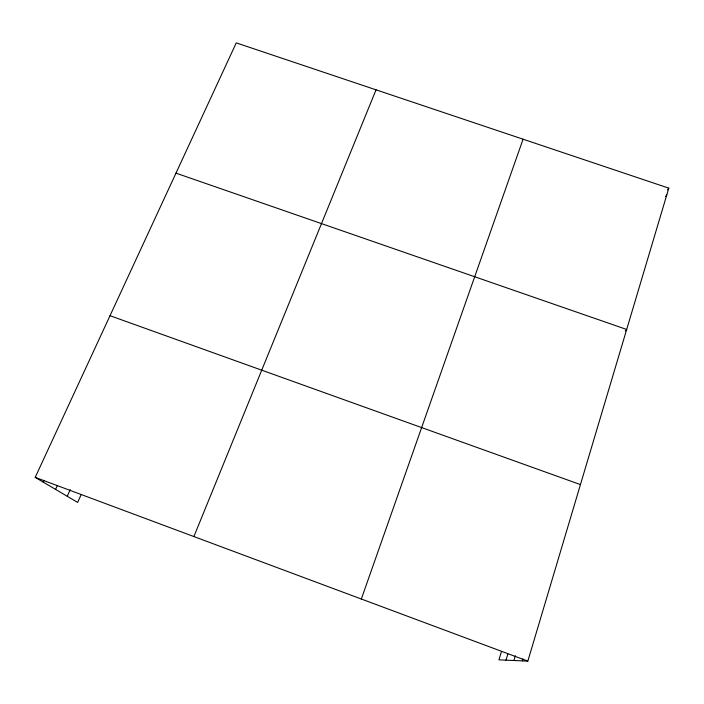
<?xml version="1.0" encoding="UTF-8"?>
<svg xmlns="http://www.w3.org/2000/svg" width="704" height="704" viewBox="0 0 704 704"><rect width="100%" height="100%" fill="white"/><g stroke="black" fill="none" stroke-linecap="round" stroke-linejoin="round"><path stroke-width="1.06" d="M501.345 651.948L498.925 659.85L527.833 661.118L668.8 188.144L236.254 42.882L35.2 477.374L77.66 502.436L80.925 495.114M522.333 660.871L522.931 658.874M513.911 660.51L515.363 655.723M505.991 660.158L507.866 653.981M361.337 599.016L523.072 139.207M193.89 536.562L376.042 89.83M67.241 496.294L70.242 489.632M55.581 489.403L57.385 485.443M43.243 482.117L44.088 480.286M667.533 189.886L668.8 188.144M665.526 196.627L666.785 194.911M625.31 330.959L626.674 329.463L175.982 173.14M110.009 315.7L580.439 484.598M35.2 477.374L527.833 661.118"/></g></svg>
